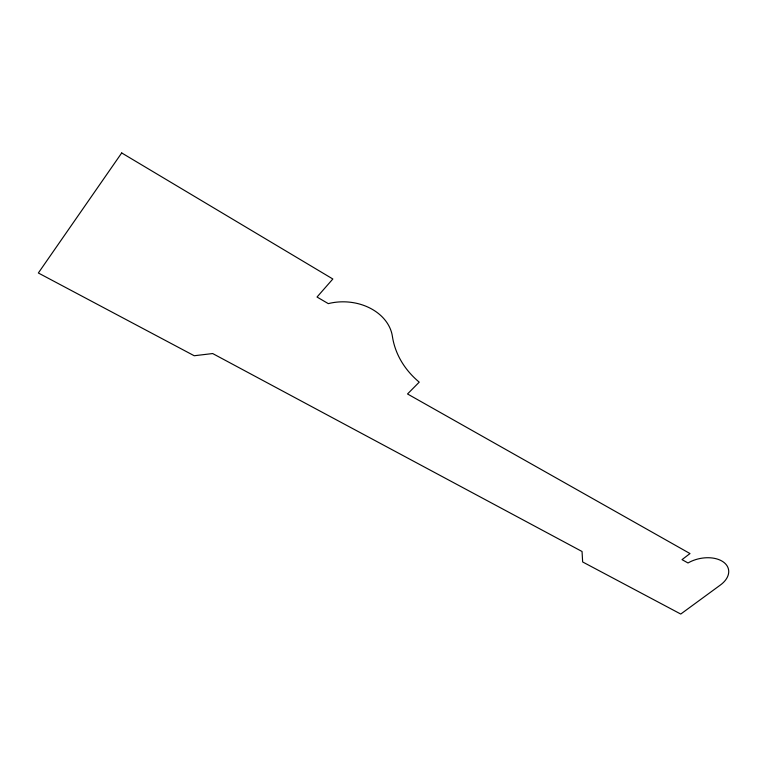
<?xml version="1.0" encoding="UTF-8"?>
<svg xmlns="http://www.w3.org/2000/svg" width="767" height="767" viewBox="0 0 767 767"><rect width="100%" height="100%" fill="white"/><g stroke="black" fill="none" stroke-linecap="round" stroke-linejoin="round"><path stroke-width="1.15" d="M121.704 152.949L38.35 272.994L194.214 355.744L212.67 353.549L582.048 551.502L582.652 561.962L680.751 614.051L720.453 584.972A26.27 16.615 -12.3 0 0 722.993 561.732A26.27 16.615 -12.3 0 0 688.009 562.978L682.026 559.632L690.003 553.563L407.526 393.97L419.233 382.148A107.792 85.425 -8.1 0 1 392.388 336.31A48.829 38.35 2 0 0 328.295 303.627L317.03 297.03L332.84 278.996L121.704 152.949"/></g></svg>
